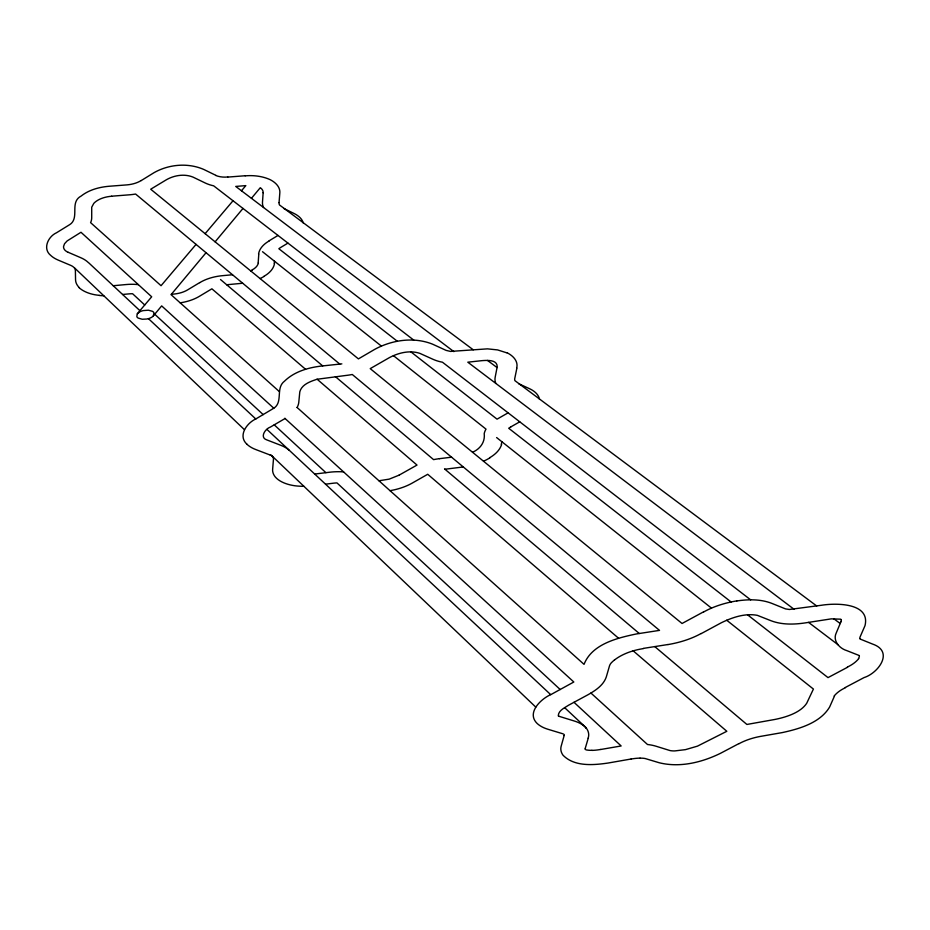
<?xml version="1.0" encoding="UTF-8"?>
<svg xmlns="http://www.w3.org/2000/svg" width="930" height="930" viewBox="0 0 930 930"><rect width="100%" height="100%" fill="white"/><g stroke="black" fill="none" stroke-linecap="round" stroke-linejoin="round"><path stroke-width="1.4" d="M258.168 262.923L258.796 254.088M263.155 192.731L262.493 202.089A30.179 17.426 0 0 0 263.539 207.506M274.28 263.376L274.455 261.191M279.058 202.577L279.802 193.231A28.737 16.589 0 0 0 270.084 179.641A31.69 18.298 0 0 0 245.218 175.863M501.293 444.435L501.851 441.715M516.882 368.141L514.79 378.359A12.357 7.138 0 0 0 514.895 380.637L816.726 606M564.15 735.549L561.278 745.802A29.086 16.787 0 0 0 563.022 755.218C574.38 766.832 593.201 765.192 607.964 763.053L631.086 759.008M585.226 748.406L588.248 738.164M840.883 621.903L836.268 632.9C832.455 640.607 839.406 648.373 846.579 650.535L859.146 655.487M834.477 696.047L829.641 706.986C820.202 722.877 799.475 728.876 782.177 732.608L760.159 736.455A55.881 32.259 0 0 0 739.059 743.675M858.483 658.533L858.948 657.638A8.963 5.173 0 0 0 859.32 655.79M284.812 418.268L573.822 682.004L551.339 694.338C541.283 698.558 526.101 712.671 537.087 723.412A27.888 16.101 0 0 0 548.177 729.341L563.243 733.898M153.392 315.828L153.95 312.782A5.975 3.453 0 0 0 152.392 311.294L148.416 310.202L143.278 310.585A11.544 6.661 0 0 0 140.035 311.701L137.129 313.991L136.861 316.746A5.964 3.441 0 0 0 138.186 318.072L142.232 319.257L146.882 319.025A11.451 6.615 0 0 0 151.567 317.328A10.114 5.836 0 0 0 153.392 315.828L161.669 305.9L273.792 408.224C283.301 402.167 275.396 388.019 284.429 381.254C294.124 371.733 307.877 367.699 321.059 366.095L341.856 363.874M206.053 252.704L171.05 294.659L279.395 391.646M215.109 241.847L242.986 208.436M251.437 198.323L260.272 187.721L260.772 188.069A12.288 7.091 0 0 1 263.074 192.731M137.408 313.619L151.683 296.786L80.98 232.268L67.134 240.928L64.554 243.718L63.554 246.496A11.73 6.777 0 0 0 68.134 252.344M196.056 244.392L161.053 285.708L90.594 222.642A32.945 19.018 0 0 0 91.71 217.701L91.71 207.216L93.814 203.345A23.971 13.845 0 0 1 111.635 196.242M205.123 233.686L233.012 200.752M241.475 190.766L245.822 185.628L235.732 186.43L453.863 351.633M614.579 659.742L611.51 662.602A19.937 11.509 0 0 0 609.534 665.764L606.29 676.947C603.442 685.34 595.398 690.548 588.062 694.71L568.521 705.254C564.696 707.788 558.302 710.555 558.279 715.844M273.792 408.224L255.89 418.907C246.822 422.987 237.522 435.879 247.02 444.284M490.029 457.746L488.087 458.909A54.231 31.306 0 0 1 485.576 460.245L483.519 461.234M141.232 180.571L153.973 172.713C168.842 164.25 188.034 162.564 203.821 169.469L215.911 175.363M199.706 282.604L187.662 289.858A24.436 14.113 0 0 1 174.038 294.054A20.46 11.811 0 0 1 171.434 294.194M269.154 240.777L278.012 235.441M287.94 243.102L280.86 247.357A23.727 13.694 0 0 0 278.849 248.729L397.401 341.322M252.39 270.002L250.681 270.932M285.08 418.512L270.316 427.114C265.213 428.718 259.296 437.67 266.968 439.96L280.802 445.307A28.156 16.252 0 0 1 289.125 450.248M510.93 426.835L508.698 428.253L731.12 601.989M399.005 475.195L417.012 465.07L317.13 379.231C310.515 381.393 301.808 384.334 299.797 391.821L298.786 402.26A36.933 21.32 0 0 1 297.089 407.491M508.106 412.839L497.05 419.163L410.944 351.9M511.035 426.777L519.742 421.825M398.947 475.218L389.205 479.136L378.952 480.775M703.568 611.847L682.039 623.484L370.221 368.629L389.426 357.608C398.54 352.761 409.886 349.971 419.942 353.4L433.089 359.34A31.016 17.914 0 0 0 442.448 362.212L750.65 599.838M701.243 633.597L721.285 622.775C732.27 617.427 745.023 613.021 757.334 615.335L771.179 620.798C781.99 624.867 793.918 624.588 805.194 622.902L831.327 618.857L840.743 619.182M847.567 667.252L828.014 677.61L747.557 614.823M738.932 743.593L720.552 753.277C701.848 762.472 679.818 767.878 659.184 762.74L645.211 758.543A12.59 7.266 0 0 0 640.073 758.194M845.265 687.503L864.075 677.575C878.28 673.111 894.381 651.57 872.619 644.083L860.157 639.05M472.545 452.259C479.903 449.085 485.274 442.389 484.216 433.624A35.793 20.669 0 0 1 486.018 429.137L393.402 355.62M317.025 379.266L345.635 375.499A50.208 28.981 0 0 0 352.272 374.488L659.51 630.377L636.329 633.969C617.055 638.015 591.968 644.072 584.04 664.357L297.1 407.491M390.042 490.691L394.227 489.854A54.452 31.434 0 0 0 412.374 483.007L427.73 474.277L618.555 638.236M600.803 749.475L621.17 745.965L573.996 702.301M643.339 648.396L667.961 644.525M736.909 600.943C748.441 599.269 760.589 599.06 771.609 603.291L785.583 608.918L789.407 609.476L821.446 605.267C836.268 602.873 870.492 602.814 865.016 625.623L860.238 636.608A9.684 5.592 0 0 0 859.843 638.619M463.233 466.953L462.547 467.046M325.535 484.181L333.045 483.24A26.586 15.345 0 0 1 336.974 482.914L560.209 689.537M444.959 469.243L462.384 467.069M314.712 474.056L328.999 472.3A42.513 24.54 0 0 1 343.612 471.894M439.448 458.676L451.562 457.188M242.637 283.255L241.661 283.348M122.586 294.473L128.747 293.903A20.576 11.881 0 0 1 132.595 293.741L144.731 304.982M226.688 284.754L241.509 283.359M113.228 285.731L125.992 284.557A35.561 20.53 0 0 1 138.384 284.627M232.523 274.757L222.317 275.687A40.199 23.204 0 0 0 199.764 282.639M111.623 196.207L129.537 194.8A39.339 22.715 0 0 0 135.594 194.033L339.787 364.095M227.85 177.084L245.183 175.747M640.049 758.113L639.503 758.124A35.119 20.274 0 0 0 631.098 759.043M585.854 749.801L586.388 749.929A14.496 8.37 0 0 0 591.875 750.301M559.163 716.344L574.31 721.017A27.272 15.74 0 0 1 584.761 726.586L585.993 727.934M269.747 454.875L255.855 449.585A28.725 16.577 0 0 1 246.996 444.296M68.192 252.297L80.782 257.715A28.284 16.333 0 0 1 87.978 262.225L88.28 262.527A5.778 3.336 0 0 1 88.943 263.027L139.907 310.667M506.804 352.842L497.585 349.913L487.471 348.855L450.504 351.424L446.121 350.389L432.543 344.158C413.978 336.707 392.146 339.892 374.86 349.285L358.41 358.887L150.707 189.22L166.551 179.664C174.398 175.235 184.5 173.631 193.01 177.107L205.146 182.954A29.899 17.263 0 0 0 213.656 185.826L413.803 340.148M518.789 383.765L529.647 388.752A26.831 15.485 0 0 1 539.458 399.202M283.79 208.471L294.136 213.516A26.982 15.578 0 0 1 303.296 223.049M473.254 349.808L279.488 204.96A13.369 7.719 0 0 1 279.07 202.577M487.529 360.445L497.062 367.559M833.699 618.659L840.209 623.519M794.162 609.359L467.802 362.189L481.926 360.654C486.855 360.282 497.469 359.457 497.19 366.85L495.202 377.08A31.725 18.309 0 0 0 495.806 383.427M808.565 622.379L838.244 644.885M262.516 251.705L381.335 346.041M496.608 437.553L711.427 608.092M726.679 620.205L813.413 689.06L806.694 703.289C800.532 712.659 786.117 717.204 774.841 719.46L746.895 724.458L654.778 646.594M220.503 279.523L322.71 365.92M335.37 376.615L433.589 459.629A48.43 27.958 0 0 1 439.448 458.676M444.552 468.906L639.294 633.516M305.575 369.303L211.889 288.812L199.346 296.344A40.85 23.587 0 0 1 180.188 302.831M633.121 650.768L726.83 731.294L697.442 746.151L685.491 749.638L674.924 750.905A12.567 7.254 0 0 1 669.984 750.557L655.987 746.209A30.957 17.868 0 0 0 647.489 744.5L590.957 693.059M154.717 314.224L263.202 414.629M274.222 424.836L325.907 472.673M148.451 318.653L255.797 418.988M266.968 429.439L550.723 694.663M564.591 707.625L585.737 727.388A4.232 2.441 0 0 1 586.319 728.341M74.644 267.991L244.462 429.707M271.281 455.247L535.785 707.114M79.352 287.684L78.341 286.614A27.83 16.066 0 0 1 75.551 279.674L75.388 270.665A11.23 6.475 0 0 0 70.889 265.445L58.218 260.109A28.807 16.635 0 0 1 50.58 255.285C42.443 248.659 48.151 236.522 56.474 232.791L68.994 225.072A22.692 13.101 0 0 0 71.447 223.281C78.771 215.969 69.948 201.88 81.119 196.067C89.024 189.836 99.138 187.128 109.031 186.267L126.98 184.884A24.075 13.892 0 0 0 141.174 180.536M600.78 749.429A34.085 19.681 0 0 1 591.887 750.394M841.232 619.764A9.812 5.661 0 0 1 840.801 621.891M703.719 611.94A78.725 45.454 0 0 1 736.874 600.885M701.115 633.516A80.178 46.291 0 0 1 667.984 644.571M614.718 659.812A52.894 30.539 0 0 1 643.432 648.594M586.133 727.899A29.446 16.996 0 0 1 588.144 738.153M585.156 749.429A3.197 1.848 0 0 1 585.447 748.464M858.75 658.603A41.269 23.82 0 0 1 847.346 667.089M103.788 295.752A34.457 19.89 0 0 1 99.15 295.426M99.184 295.333A29.028 16.763 0 0 1 79.213 287.788M258.366 262.934A19.263 11.125 0 0 1 252.216 269.886M274.501 263.388A35.456 20.472 0 0 1 263.806 276.384M558.988 716.274A2.209 1.279 0 0 1 558.535 716.077M564.185 734.398A3.464 2 0 0 1 563.929 735.49M834.187 695.966A40.792 23.552 0 0 1 845.498 687.665M841.092 619.554A2.023 1.163 0 0 1 841.139 619.764M263.981 276.489A41.083 23.715 0 0 1 260.028 278.558M258.563 254.076A36.084 20.832 0 0 1 269.316 240.87M227.804 176.956A15.426 8.905 0 0 1 215.76 175.479M303.901 486.309A40.06 23.122 0 0 1 299.204 486.158C290.881 485.797 280.337 482.949 275.257 476.95A28.458 16.426 0 0 1 272.653 469.057L273.455 459.327A8.8 5.08 0 0 0 269.898 454.758M501.607 444.47A42.873 24.75 0 0 1 489.819 457.63M506.99 352.714A29.028 16.763 0 0 1 516.638 368.117"/></g></svg>
